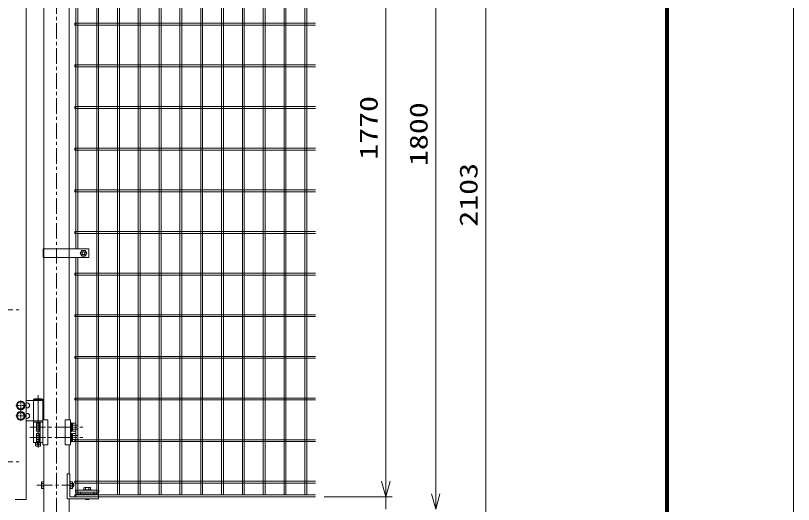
# Model space of a CAD drawing. Units: millimetres, scale not verified. Extents: x -4455 to 4455, y -3150 to 3150.
# Drawn here: x 2586 to 4455, y -839 to 335 of the extents above; entities that cross this region are included whole.
import ezdxf
from ezdxf.enums import TextEntityAlignment as Align

# ---------------------------------------------------------------- set-up
doc = ezdxf.new("R2010")
doc.units = ezdxf.units.MM
doc.header["$LTSCALE"] = 30
doc.linetypes.add('USER1', pattern=[2, 1.25, -0.25, 0.25, -0.25])
for name, color, linetype, lineweight in [('0-0_外形線', 7, 'Continuous', 9), ('0-1_軸線', 2, 'USER1', 18), ('0-2_0', 7, 'Continuous', 9), ('0-3_寸法線', 1, 'Continuous', 18), ('0-6_丁番', 3, 'Continuous', 18), ('0-9_NEO', 152, 'Continuous', 18), ('0-B_1', 7, 'Continuous', 9), ('0-C_2', 7, 'Continuous', 9)]:
    doc.layers.add(name, color=color, linetype=linetype, lineweight=lineweight)
doc.styles.add('ＭＳ ゴシック', font='')
doc.styles.get('ＭＳ ゴシック').set_extended_font_data('MS Gothic')

# ---------------------------------------------------------------- blocks, each defined once
blk = doc.blocks.new('_Open30')
at = {"layer": '0-2_0', "color": 2, "lineweight": 18}
blk.add_line((0, 0), (-30, 0), dxfattribs=at)
blk.add_lwpolyline([(-30, 8.04), (0, 0), (-30, -8.04)], dxfattribs=at)

msp = doc.modelspace()

# ---------------------------------------------------------------- linework, layer by layer
at = {"layer": '0-0_外形線'}
for p, q in [((2611.49, -827.11), (2611.49, 883.89)), ((2654.24, 641.89), (2654.24, -125.61)), ((2714.74, -125.61), (2714.74, 641.89)), ((2654.24, 51.27), (2654.24, -525.61)), ((2714.74, -525.61), (2714.74, 51.27)), ((2654.24, -146.61), (2654.24, -636.11)), ((2714.74, -636.11), (2714.74, -146.61)), ((2651.22, -636.11), (2651.22, -696.11)), ((2651.22, -636.11), (2663.69, -636.11)), ((2663.69, -636.11), (2663.69, -696.11)), ((2705.64, -636.11), (2705.64, -696.11)), ((2705.64, -636.11), (2718.11, -636.11)), ((2718.11, -636.11), (2718.11, -696.11)), ((2651.22, -696.11), (2663.69, -696.11)), ((2654.24, -696.11), (2654.24, -1151.11)), ((2705.64, -696.11), (2718.11, -696.11)), ((2714.74, -765.61), (2714.74, -696.11)), ((2585.49, -827.11), (2611.49, -827.11)), ((2714.74, -1151.11), (2714.74, -825.61))]:
    msp.add_line(p, q, dxfattribs=at)
at = {"layer": '0-0_外形線', "color": 2, "lineweight": 18}
msp.add_line((2640.37, -577.14), (2640.37, -702.34), dxfattribs=at)
at = {"layer": '0-1_軸線'}
for p, q in [((2684.49, 976.45), (2684.49, -1247.05)), ((1522.39, -372.11), (2593.6, -372.11)), ((2620.46, -653.61), (2747.76, -653.61)), ((2620.4, -678.61), (2747.7, -678.61)), ((1522.39, -737.11), (2593.6, -737.11)), ((2637.07, -793.11), (2727.66, -793.11))]:
    msp.add_line(p, q, dxfattribs=at)
at = {"layer": '0-2_0', "color": 3, "lineweight": 18}
msp.add_lwpolyline([(-4455, 3150), (4455, 3150), (4455, -3150), (-4455, -3150)], close=True, dxfattribs=at)
at = {"layer": '0-2_0'}
for points in [[(-4155, 2962.5), (4155, 2962.5), (4155, -2962.5), (-4155, -2962.5)], [(-4153.13, 2960.62), (4153.13, 2960.62), (4153.13, -2960.62), (-4153.13, -2960.62)], [(-4151.25, 2958.75), (4151.25, 2958.75), (4151.25, -2958.75), (-4151.25, -2958.75)], [(-4149.38, 2956.87), (4149.38, 2956.87), (4149.38, -2956.87), (-4149.38, -2956.87)], [(-4147.5, 2955), (4147.5, 2955), (4147.5, -2955), (-4147.5, -2955)]]:
    msp.add_lwpolyline(points, close=True, dxfattribs=at)
at = {"layer": '0-3_寸法線', "color": 2}
for p, q in [((3475.71, -783.61), (3475.71, 911.39)), ((3595.71, -813.61), (3595.71, 911.39)), ((3715.71, -1113.61), (3715.71, 914.39)), ((3475.71, -783.61), (3475.71, -746.11)), ((3475.71, -821.11), (3475.71, -851.11))]:
    msp.add_line(p, q, dxfattribs=at)
at = {"layer": '0-3_寸法線'}
msp.add_line((3327.56, -821.11), (3490.71, -821.11), dxfattribs=at)
msp.add_line((3327.56, -821.11), (3490.71, -821.11), dxfattribs=at)
at = {"layer": '0-6_丁番'}
for p, q in [((2598.49, -598.91), (2598.49, -589.76)), ((2598.49, -598.91), (2598.49, -589.76)), ((2638.72, -589.61), (2611.49, -589.61)), ((2613.67, -595.61), (2611.49, -595.61)), ((2631.37, -586.11), (2629.52, -587.11)), ((2651.22, -587.11), (2629.52, -587.11)), ((2629.52, -587.11), (2629.52, -638.61)), ((2649.37, -586.11), (2631.37, -586.11)), ((2638.72, -589.61), (2651.22, -589.61)), ((2649.37, -586.11), (2651.22, -587.11)), ((2651.22, -587.11), (2651.22, -690.61)), ((2595.79, -601.61), (2586.64, -601.61)), ((2597.14, -601.61), (2599.84, -601.61)), ((2597.14, -601.61), (2599.84, -601.61)), ((2598.49, -602.96), (2598.49, -600.26)), ((2598.49, -602.96), (2598.49, -600.26)), ((2598.49, -604.31), (2598.49, -613.46)), ((2598.49, -604.31), (2598.49, -613.46)), ((2598.49, -623.91), (2598.49, -614.76)), ((2601.19, -601.61), (2610.34, -601.61)), ((2601.19, -601.61), (2610.34, -601.61)), ((2613.67, -607.61), (2611.49, -607.61)), ((2595.79, -626.61), (2586.64, -626.61)), ((2597.14, -626.61), (2599.84, -626.61)), ((2598.49, -627.96), (2598.49, -625.26)), ((2598.49, -629.31), (2598.49, -638.46)), ((2601.19, -626.61), (2611.49, -626.61)), ((2613.67, -620.61), (2611.49, -620.61)), ((2613.67, -632.61), (2611.49, -632.61)), ((2651.22, -638.61), (2611.49, -638.61)), ((2629.53, -638.61), (2629.53, -690.61)), ((2629.53, -641.61), (2651.22, -641.61)), ((2643.22, -643.83), (2636.22, -643.83)), ((2643.22, -648.74), (2636.22, -648.74)), ((2643.22, -643.14), (2645.22, -643.14)), ((2645.22, -641.61), (2645.22, -690.61)), ((2718.12, -643.14), (2720.12, -643.14)), ((2720.12, -643.14), (2720.12, -664.14)), ((2720.12, -644.44), (2722.62, -644.44)), ((2730.62, -648.74), (2722.62, -648.74)), ((2730.62, -648.64), (2735.62, -648.64)), ((2735.62, -648.64), (2735.62, -658.64)), ((2643.22, -658.55), (2636.22, -658.55)), ((2636.22, -668.83), (2636.22, -688.46)), ((2643.22, -668.83), (2636.22, -668.83)), ((2643.22, -668.14), (2643.22, -689.14)), ((2643.22, -668.14), (2645.22, -668.14)), ((2720.12, -664.14), (2718.12, -664.14)), ((2718.12, -668.14), (2720.12, -668.14)), ((2722.62, -662.84), (2720.12, -662.84)), ((2720.12, -668.14), (2720.12, -689.14)), ((2720.12, -669.44), (2722.62, -669.44)), ((2730.62, -658.55), (2722.62, -658.55)), ((2722.62, -668.83), (2722.62, -688.46)), ((2730.62, -668.83), (2722.62, -668.83)), ((2735.62, -658.64), (2730.62, -658.64)), ((2730.62, -688.46), (2730.62, -668.83)), ((2629.53, -690.61), (2651.22, -690.61)), ((2634.37, -690.61), (2634.37, -698.61)), ((2643.22, -673.74), (2636.22, -673.74)), ((2643.22, -683.55), (2636.22, -683.55)), ((2636.22, -688.46), (2643.22, -688.46)), ((2643.22, -689.14), (2645.22, -689.14)), ((2646.37, -690.61), (2646.37, -698.61)), ((2720.12, -689.14), (2718.12, -689.14)), ((2722.62, -687.84), (2720.12, -687.84)), ((2730.62, -673.74), (2722.62, -673.74)), ((2730.62, -683.55), (2722.62, -683.55)), ((2722.62, -688.46), (2730.62, -688.46)), ((2730.62, -673.64), (2735.62, -673.64)), ((2735.62, -683.64), (2730.62, -683.64)), ((2735.62, -673.64), (2735.62, -683.64)), ((2635.37, -699.61), (2634.37, -698.61)), ((2645.37, -694.61), (2635.37, -694.61)), ((2645.37, -699.61), (2635.37, -699.61)), ((2645.37, -699.61), (2646.37, -698.61))]:
    msp.add_line(p, q, dxfattribs=at)
for points in [[(2593.59, -593.11), (2588.68, -601.61), (2593.59, -610.11), (2603.4, -610.11), (2608.31, -601.61), (2603.4, -593.11)], [(2593.59, -618.11), (2588.68, -626.61), (2593.59, -635.11), (2603.4, -635.11), (2608.31, -626.61), (2603.4, -618.11)], [(2722.62, -663.46), (2730.62, -663.46), (2730.62, -643.83), (2722.62, -643.83)]]:
    msp.add_lwpolyline(points, close=True, dxfattribs=at)
for points in [[(2636.22, -643.83), (2636.22, -663.46), (2643.22, -663.46)], [(2643.22, -643.14), (2643.22, -664.14), (2645.22, -664.14)]]:
    msp.add_lwpolyline(points, dxfattribs=at)
for centre, radius in [((2598.49, -601.61), 10.5), ((2598.49, -601.61), 8.5), ((2598.49, -626.61), 10.5), ((2598.49, -626.61), 8.5), ((2640.37, -694.61), 2)]:
    msp.add_circle(centre, radius, dxfattribs=at)
for centre in [(2613.67, -601.61), (2613.67, -626.61)]:
    msp.add_arc(centre, 6, 270, 90, dxfattribs=at)
at = {"layer": '0-9_NEO'}
for p, q in [((2781.04, 944.39), (2781.04, -816.61)), ((2785.54, 944.39), (2785.54, -816.61)), ((2831.04, 944.39), (2831.04, -816.61)), ((2835.54, 944.39), (2835.54, -816.61)), ((2881.04, 944.39), (2881.04, -816.61)), ((2885.54, 944.39), (2885.54, -816.61)), ((2931.04, 944.39), (2931.04, -816.61)), ((2935.54, 944.39), (2935.54, -816.61)), ((2981.04, 944.39), (2981.04, -816.61)), ((2985.54, 944.39), (2985.54, -816.61)), ((3031.04, 944.39), (3031.04, -816.61)), ((3035.54, 944.39), (3035.54, -816.61)), ((3081.04, 944.39), (3081.04, -816.61)), ((3085.54, 944.39), (3085.54, -816.61)), ((3131.04, 944.39), (3131.04, -816.61)), ((3135.54, 944.39), (3135.54, -816.61)), ((3181.04, 944.39), (3181.04, -816.61)), ((3185.54, 944.39), (3185.54, -816.61)), ((3231.04, 944.39), (3231.04, -816.61)), ((3235.54, 944.39), (3235.54, -816.61)), ((3281.04, 944.39), (3281.04, -816.61)), ((3285.54, 944.39), (3285.54, -816.61)), ((2731.04, 353.39), (2731.04, 72.27)), ((2735.54, 353.39), (2735.54, 72.27)), ((2728.29, 316.14), (3306.61, 316.14)), ((2728.29, 316.14), (2728.29, 311.64)), ((2728.29, 311.64), (3306.61, 311.64)), ((2728.29, 216.14), (3306.61, 216.14)), ((2728.29, 216.14), (2728.29, 211.64)), ((2728.29, 211.64), (3306.61, 211.64)), ((2728.29, 116.14), (3306.61, 116.14)), ((2728.29, 116.14), (2728.29, 111.64)), ((2728.29, 111.64), (3306.61, 111.64)), ((2731.04, 72.27), (2731.04, -225.61)), ((2735.54, 72.27), (2735.54, -225.61)), ((2728.29, 16.14), (3306.61, 16.14)), ((2728.29, 16.14), (2728.29, 11.64)), ((2728.29, 11.64), (3306.61, 11.64)), ((2728.29, -83.86), (3306.61, -83.86)), ((2728.29, -83.86), (2728.29, -88.36)), ((2728.29, -88.36), (3306.61, -88.36)), ((2728.29, -183.86), (3306.61, -183.86)), ((2728.29, -183.86), (2728.29, -188.36)), ((2728.29, -188.36), (3306.61, -188.36)), ((2731.04, -246.61), (2731.04, -567.23)), ((2735.54, -246.61), (2735.54, -546.61)), ((2728.29, -283.86), (3306.61, -283.86)), ((2728.29, -283.86), (2728.29, -288.36)), ((2728.29, -288.36), (3306.61, -288.36)), ((2728.29, -383.86), (3306.61, -383.86)), ((2728.29, -383.86), (2728.29, -388.36)), ((2728.29, -388.36), (3306.61, -388.36)), ((2728.29, -483.86), (3306.61, -483.86)), ((2728.29, -483.86), (2728.29, -488.36)), ((2728.29, -488.36), (3306.61, -488.36)), ((2731.04, -546.61), (2731.04, -816.61)), ((2735.54, -546.61), (2735.54, -816.61)), ((2728.29, -583.86), (3306.61, -583.86)), ((2728.29, -583.86), (2728.29, -588.36)), ((2728.29, -588.36), (3306.61, -588.36)), ((2728.29, -683.86), (3306.61, -683.86)), ((2728.29, -683.86), (2728.29, -688.36)), ((2728.29, -688.36), (3306.61, -688.36)), ((2728.29, -783.86), (3306.61, -783.86)), ((2728.29, -783.86), (3306.61, -783.86)), ((2728.29, -783.86), (2728.29, -788.36)), ((2728.29, -783.86), (2728.29, -788.36)), ((2728.29, -788.36), (3306.61, -788.36)), ((2728.29, -788.36), (3306.61, -788.36)), ((2728.29, -816.61), (3306.61, -816.61)), ((2728.29, -816.61), (2728.29, -821.11)), ((2728.29, -821.11), (3306.61, -821.11))]:
    msp.add_line(p, q, dxfattribs=at)
at = {"layer": '0-B_1'}
for p, q in [((2652.25, -225.61), (2652.24, -246.61)), ((2652.25, -225.61), (2761.99, -225.61)), ((2761.99, -246.61), (2761.99, -225.61)), ((2652.24, -246.61), (2761.99, -246.61)), ((2709.74, -765.61), (2709.74, -825.61)), ((2709.74, -765.61), (2716.74, -765.61)), ((2716.74, -765.61), (2716.74, -821.11)), ((2716.74, -783.11), (2717.25, -783.11)), ((2716.74, -803.11), (2717.25, -803.11)), ((2723.14, -789.11), (2725.14, -789.11)), ((2723.14, -797.11), (2725.14, -797.11)), ((2725.14, -797.11), (2725.14, -789.11)), ((2785.54, -821.11), (2716.74, -821.11)), ((2730.04, -805.11), (2786.54, -805.11)), ((2730.04, -805.11), (2730.04, -809.61)), ((2730.04, -809.61), (2786.54, -809.61)), ((2731.04, -814.11), (2785.54, -814.11)), ((2731.04, -814.11), (2731.04, -821.11)), ((2742.29, -809.61), (2742.29, -814.11)), ((2748.29, -804.61), (2748.29, -805.11)), ((2768.29, -804.61), (2768.29, -805.11)), ((2774.29, -809.61), (2774.29, -814.11)), ((2785.54, -814.11), (2785.54, -825.61)), ((2786.54, -805.11), (2786.54, -809.61)), ((2709.74, -825.61), (2785.54, -825.61)), ((2754.3, -825.61), (2754.29, -827.61)), ((2754.3, -827.61), (2762.3, -827.61)), ((2762.29, -825.61), (2762.29, -827.61))]:
    msp.add_line(p, q, dxfattribs=at)
for centre in [(2733.29, -811.86), (2783.29, -811.86)]:
    msp.add_circle(centre, 2.25, dxfattribs=at)
at = {"layer": '0-C_2'}
for p, q in [((2745.29, -229.19), (2741.29, -236.11)), ((2741.29, -236.11), (2745.29, -243.04)), ((2753.29, -229.19), (2745.29, -229.19)), ((2757.29, -236.11), (2753.29, -229.19)), ((2753.29, -243.04), (2757.29, -236.11)), ((2745.29, -243.04), (2753.29, -243.04)), ((2717.24, -783.11), (2717.24, -803.11)), ((2648.36, -786.19), (2648.98, -785.11)), ((2648.36, -800.04), (2648.36, -786.19)), ((2648.36, -800.04), (2648.98, -801.11)), ((2654.26, -785.11), (2648.98, -785.11)), ((2654.26, -789.11), (2648.98, -789.11)), ((2654.26, -797.11), (2648.98, -797.11)), ((2654.26, -801.11), (2648.98, -801.11)), ((2717.24, -785.11), (2722.53, -785.11)), ((2717.24, -789.11), (2722.53, -789.11)), ((2717.24, -797.11), (2722.53, -797.11)), ((2717.24, -801.11), (2722.53, -801.11)), ((2723.14, -786.19), (2722.53, -785.11)), ((2723.14, -800.04), (2722.53, -801.11)), ((2723.14, -786.19), (2723.14, -800.04)), ((2751.37, -798.71), (2750.29, -799.33)), ((2750.29, -804.61), (2750.29, -799.33)), ((2751.37, -798.71), (2765.22, -798.71)), ((2754.29, -804.61), (2754.29, -799.33)), ((2762.29, -804.61), (2762.29, -799.33)), ((2765.22, -798.71), (2766.29, -799.33)), ((2766.29, -804.61), (2766.29, -799.33)), ((2748.29, -804.61), (2768.29, -804.61))]:
    msp.add_line(p, q, dxfattribs=at)
for radius in [6.93, 3.2]:
    msp.add_circle((2749.29, -236.11), radius, dxfattribs=at)
at = {"layer": '0-C_2', "color": 4, "lineweight": 18}
msp.add_circle((2749.29, -236.11), 4, dxfattribs=at)
at = {"layer": '0-C_2'}
for centre, radius, start, end in [((2655.59, -786.19), 7.23, 180, 203.87521), ((2661.62, -793.11), 13.26, 162.45032, 197.56), ((2655.59, -800.04), 7.23, 156.11448, 180), ((2715.91, -786.19), 7.23, 336.11853, 0), ((2709.88, -793.12), 13.26, 342.45032, 17.5607), ((2715.91, -800.04), 7.23, 0, 23.87885), ((2751.37, -805.95), 7.23, 66.11831, 90), ((2758.3, -811.98), 13.26, 72.45036, 107.55989), ((2765.22, -805.95), 7.23, 90, 113.87904)]:
    msp.add_arc(centre, radius, start, end, dxfattribs=at)

# ---------------------------------------------------------------- block references
at = {"layer": '0-3_寸法線', "xscale": 1.25, "yscale": 1.25, "rotation": 270}
for p in [(3475.71, -821.11), (3475.71, -821.11), (3595.71, -851.11)]:
    msp.add_blockref('_Open30', p, dxfattribs=at)

# ---------------------------------------------------------------- texts
at = {"layer": '0-3_寸法線', "color": 3, "style": 'ＭＳ ゴシック', "width": 1.3}
for s, p in [('1770', (3469.04, -11.7)), ('1800', (3589.04, -26.7)), ('2103', (3709.04, -172.47))]:
    msp.add_text(s, height=43.33, rotation=90, dxfattribs=at).set_placement(p, align=Align.BOTTOM_LEFT)

doc.saveas('drawing.dxf')
